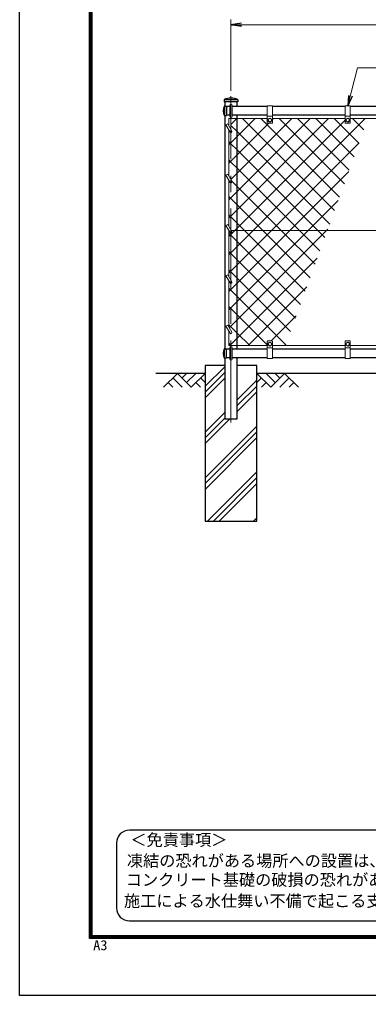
# Model space of a CAD drawing. Units: millimetres, scale not verified. Extents: x -4200 to 4200, y -2970 to 2970.
# Drawn here: x -4200 to -2855, y -2970 to 795 of the extents above; entities that cross this region are included whole.
import ezdxf
from ezdxf.enums import TextEntityAlignment as Align

# ---------------------------------------------------------------- set-up
doc = ezdxf.new("R2010")
doc.units = ezdxf.units.MM
doc.header["$LTSCALE"] = 10
doc.linetypes.add('USER1', pattern=[50.8, 31.75, -6.35, 6.35, -6.35])
for name, color, linetype, lineweight in [('0-0_D-STR1', 1, 'Continuous', 25), ('0-1_D-DCR-HCH', 7, 'Continuous', 13), ('0-2_D-STR3', 3, 'Continuous', 13), ('0-3_D-STR2', 7, 'Continuous', 13), ('0-4_D-BMK', 2, 'USER1', 13), ('0-5_D-STR-DIM', 7, 'Continuous', 13), ('0-8_D-STR4', 7, 'Continuous', 25), ('0-9_D-BGD', 7, 'Continuous', 25), ('0-A_D-STR-TXT', 7, 'Continuous', 13), ('0-B_D-TTL-TXT', 7, 'Continuous', 25), ('0-C_D-TTL', 7, 'Continuous', 25)]:
    doc.layers.add(name, color=color, linetype=linetype, lineweight=lineweight)
doc.layers.add('0-6_0', color=7, linetype='Continuous')
doc.styles.add('ＭＳ ゴシック', font='')
doc.styles.get('ＭＳ ゴシック').set_extended_font_data('MS Gothic')

# ---------------------------------------------------------------- blocks, each defined once
blk = doc.blocks.new('_Open')
at = {"layer": '0-6_0'}
blk.add_line((-10, 1.667), (0, 0), dxfattribs=at)
blk.add_lwpolyline([(-10, -1.667), (0, 0), (-10, 0)], dxfattribs=at)

msp = doc.modelspace()

# ---------------------------------------------------------------- linework, layer by layer
at = {"layer": '0-0_D-STR1'}
for p, q in [((-3410.75, 485.56), (-3410.75, 477.23)), ((-3358.55, 485.23), (-3410.75, 485.23)), ((-3358.55, 477.23), (-3410.75, 477.23)), ((-3409.99, 460.73), (-3401.65, 460.73)), ((-3409.65, 460.73), (-3409.65, 425.73)), ((-3408.95, 477.23), (-3408.95, 460.73)), ((-3401.65, 460.73), (-3401.65, 425.73)), ((-3388.65, 460.23), (-3401.65, 460.23)), ((-3244.65, 460.23), (-3380.65, 460.23)), ((-3360.35, 460.23), (-3360.35, 477.23)), ((-3358.55, 485.56), (-3358.55, 477.23)), ((-2944.65, 460.23), (-3224.65, 460.23)), ((-2644.65, 460.23), (-2924.65, 460.23)), ((-3409.99, 425.73), (-3401.65, 425.73)), ((-3408.95, 425.73), (-3408.95, -475.27)), ((-3388.65, 426.23), (-3401.65, 426.23)), ((-3244.65, 426.23), (-3380.65, 426.23)), ((-3360.35, -475.77), (-3360.35, 426.23)), ((-2944.65, 426.23), (-3224.65, 426.23)), ((-2644.65, 426.23), (-2924.65, 426.23)), ((-3409.99, -475.27), (-3401.65, -475.27)), ((-3409.65, -510.27), (-3409.65, -475.27)), ((-3401.65, -510.27), (-3401.65, -475.27)), ((-3388.65, -475.77), (-3401.65, -475.77)), ((-3244.65, -475.77), (-3380.65, -475.77)), ((-2944.65, -475.77), (-3224.65, -475.77)), ((-2644.65, -475.77), (-2924.65, -475.77)), ((-3409.99, -510.27), (-3401.65, -510.27)), ((-3388.65, -509.77), (-3401.65, -509.77)), ((-3244.65, -509.77), (-3380.65, -509.77)), ((-2944.65, -509.77), (-3224.65, -509.77)), ((-2644.65, -509.77), (-2924.65, -509.77))]:
    msp.add_line(p, q, dxfattribs=at)
msp.add_lwpolyline([(-3408.95, -510.27), (-3408.95, -744.77), (-3360.35, -744.77), (-3360.35, -509.77)], dxfattribs=at)
for centre, radius, start, end in [((-3384.65, 432.89), 59.34, 64.40505, 115.59495), ((-3379.43, 443.23), 35.72, 151.52136, 208.47864), ((-3409.99, 459.73), 1, 90, 147.70173), ((-3409.75, 485.56), 1, 122.29827, 180), ((-3359.55, 485.56), 1, 0, 57.70173), ((-3409.99, 426.73), 1, 212.29827, 270), ((-3379.43, -492.77), 35.72, 151.52136, 208.47864), ((-3409.99, -476.27), 1, 90, 147.70173), ((-3409.99, -509.27), 1, 212.29827, 270)]:
    msp.add_arc(centre, radius, start, end, dxfattribs=at)
at = {"layer": '0-1_D-DCR-HCH'}
for p, q in [((-3484.65, -619.56), (-3408.95, -543.86)), ((-3591.08, -569.77), (-3644.29, -622.99)), ((-3608.82, -587.51), (-3573.18, -622.99)), ((-3591.08, -569.77), (-3537.87, -622.99)), ((-3573.34, -587.51), (-3555.6, -569.77)), ((-3555.6, -605.25), (-3520.13, -569.77)), ((-3537.87, -622.99), (-3484.65, -569.77)), ((-3502.39, -587.51), (-3484.65, -605.17)), ((-3484.65, -641.66), (-3408.95, -565.96)), ((-3484.65, -663.76), (-3408.95, -588.06)), ((-3360.35, -672.04), (-3284.65, -596.34)), ((-3231.44, -622.99), (-3284.65, -569.77)), ((-3266.92, -587.51), (-3284.65, -605.17)), ((-3213.7, -605.25), (-3249.18, -569.77)), ((-3178.23, -569.77), (-3231.44, -622.99)), ((-3195.87, -587.6), (-3213.7, -569.77)), ((-3160.49, -587.51), (-3196.13, -622.99)), ((-3178.23, -569.77), (-3125.02, -622.99)), ((-3626.55, -605.25), (-3608.73, -622.99)), ((-3520.13, -605.25), (-3502.31, -622.99)), ((-3360.35, -694.14), (-3284.65, -618.44)), ((-3249.18, -605.25), (-3267, -622.99)), ((-3142.76, -605.25), (-3160.57, -622.99)), ((-3360.35, -716.23), (-3284.65, -640.53)), ((-3484.65, -796.34), (-3408.95, -720.64)), ((-3484.65, -818.44), (-3408.95, -742.74)), ((-3484.65, -840.53), (-3388.89, -744.77)), ((-3484.65, -973.12), (-3284.65, -773.12)), ((-3484.65, -995.21), (-3284.65, -795.21)), ((-3484.65, -1017.31), (-3284.65, -817.31)), ((-3474.53, -1139.77), (-3284.65, -949.89)), ((-3452.44, -1139.77), (-3284.65, -971.99)), ((-3430.34, -1139.77), (-3284.65, -994.09)), ((-3297.76, -1139.77), (-3284.65, -1126.67))]:
    msp.add_line(p, q, dxfattribs=at)
at = {"layer": '0-2_D-STR3'}
for p, q in [((-3388.65, 421.23), (-3388.65, 465.23)), ((-3380.65, 421.23), (-3380.65, 465.23)), ((-3244.65, 462.23), (-3244.65, 397.23)), ((-3224.65, 462.23), (-3244.65, 462.23)), ((-3224.65, 462.23), (-3224.65, 397.23)), ((-2944.65, 462.23), (-2944.65, 397.23)), ((-2924.65, 462.23), (-2944.65, 462.23)), ((-2924.65, 462.23), (-2924.65, 397.23)), ((-3224.65, 422.23), (-3244.65, 422.23)), ((-3241.15, 410.97), (-3234.65, 414.73)), ((-3234.65, 414.73), (-3228.15, 410.97)), ((-2924.65, 422.23), (-2944.65, 422.23)), ((-2941.15, 410.97), (-2934.65, 414.73)), ((-2934.65, 414.73), (-2928.15, 410.97)), ((-3404.05, 388.82), (-3397.12, 392.82)), ((-3404.05, 388.82), (-3388.12, 361.23)), ((-3397.12, 392.82), (-3381.19, 365.23)), ((-3392.65, 385.08), (-3392.65, 413.23)), ((-3392.65, 413.23), (-3244.65, 413.23)), ((-3226.65, 395.23), (-3242.65, 395.23)), ((-3241.15, 410.97), (-3241.15, 403.48)), ((-3228.15, 410.97), (-3228.15, 403.48)), ((-3224.65, 413.23), (-2944.65, 413.23)), ((-2926.65, 395.23), (-2942.65, 395.23)), ((-2941.15, 410.97), (-2941.15, 403.48)), ((-2928.15, 410.97), (-2928.15, 403.48)), ((-2924.65, 413.23), (-2644.65, 413.23)), ((-3392.65, 191.08), (-3392.65, 369.08)), ((-3404.05, 194.82), (-3397.12, 198.82)), ((-3404.05, 194.82), (-3388.12, 167.23)), ((-3397.12, 198.82), (-3381.19, 171.23)), ((-3392.65, -2.92), (-3392.65, 175.08)), ((-3404.05, 0.82), (-3397.12, 4.82)), ((-3404.05, 0.82), (-3388.12, -26.77)), ((-3397.12, 4.82), (-3381.19, -22.77)), ((-3392.65, -196.92), (-3392.65, -18.92)), ((-1592.74, -18.77), (-3383.5, -18.77)), ((-3404.05, -193.18), (-3397.12, -189.18)), ((-3404.05, -193.18), (-3388.12, -220.77)), ((-3397.12, -189.18), (-3381.19, -216.77)), ((-3392.65, -390.92), (-3392.65, -212.92)), ((-3404.05, -387.18), (-3397.12, -383.18)), ((-3404.05, -387.18), (-3388.12, -414.77)), ((-3397.12, -383.18), (-3381.19, -410.77)), ((-3392.65, -462.77), (-3392.65, -406.92)), ((-3244.65, -511.77), (-3244.65, -446.77)), ((-3226.65, -444.77), (-3242.65, -444.77)), ((-3224.65, -511.77), (-3224.65, -446.77)), ((-2944.65, -511.77), (-2944.65, -446.77)), ((-2926.65, -444.77), (-2942.65, -444.77)), ((-2924.65, -511.77), (-2924.65, -446.77)), ((-3392.65, -462.77), (-3244.65, -462.77)), ((-3388.65, -514.77), (-3388.65, -470.77)), ((-3380.65, -514.77), (-3380.65, -470.77)), ((-3224.65, -471.77), (-3244.65, -471.77)), ((-3241.15, -460.52), (-3241.15, -453.03)), ((-3241.15, -460.52), (-3234.65, -464.27)), ((-3234.65, -464.27), (-3228.15, -460.52)), ((-3228.15, -460.52), (-3228.15, -453.03)), ((-3224.65, -462.77), (-2944.65, -462.77)), ((-2924.65, -471.77), (-2944.65, -471.77)), ((-2941.15, -460.52), (-2941.15, -453.03)), ((-2941.15, -460.52), (-2934.65, -464.27)), ((-2934.65, -464.27), (-2928.15, -460.52)), ((-2928.15, -460.52), (-2928.15, -453.03)), ((-2924.65, -462.77), (-2644.65, -462.77)), ((-3224.65, -511.77), (-3244.65, -511.77)), ((-2924.65, -511.77), (-2944.65, -511.77))]:
    msp.add_line(p, q, dxfattribs=at)
for points in [[(-3241.15, 403.48), (-3234.65, 399.73), (-3228.15, 403.48)], [(-2941.15, 403.48), (-2934.65, 399.73), (-2928.15, 403.48)], [(-3241.15, -453.03), (-3234.65, -449.27), (-3228.15, -453.03)], [(-2941.15, -453.03), (-2934.65, -449.27), (-2928.15, -453.03)]]:
    msp.add_lwpolyline(points, dxfattribs=at)
for centre in [(-3234.65, 407.23), (-2934.65, 407.23), (-3234.65, -456.77), (-2934.65, -456.77)]:
    msp.add_circle(centre, 6.49, dxfattribs=at)
for centre, radius, start, end in [((-3384.65, 465.23), 4, 0, 180), ((-3384.65, 421.23), 4, 180, 0), ((-3242.65, 397.23), 2, 180, 270), ((-3226.65, 397.23), 2, 270, 0), ((-2942.65, 397.23), 2, 180, 270), ((-2926.65, 397.23), 2, 270, 0), ((-3384.65, 363.23), 4, 210, 30), ((-3384.65, 169.23), 4, 210, 30), ((-3384.65, -24.77), 4, 210, 30), ((-3384.65, -218.77), 4, 210, 30), ((-3384.65, -412.77), 4, 210, 30), ((-3242.65, -446.77), 2, 90, 180), ((-3226.65, -446.77), 2, 0, 90), ((-2942.65, -446.77), 2, 90, 180), ((-2926.65, -446.77), 2, 0, 90), ((-3384.65, -470.77), 4, 0, 180), ((-3384.65, -514.77), 4, 180, 0)]:
    msp.add_arc(centre, radius, start, end, dxfattribs=at)
at = {"layer": '0-3_D-STR2'}
for p, q in [((-3384.65, 390.84), (-3362.26, 413.23)), ((-3360.35, 132.29), (-3079.42, 413.23)), ((-3360.35, 61.58), (-3008.71, 413.23)), ((-2985.16, 58.34), (-3340.04, 413.23)), ((-2966.29, 110.19), (-3269.33, 413.23)), ((-3224.65, 409.42), (-3220.84, 413.23)), ((-2947.42, 162.03), (-3198.62, 413.23)), ((-2928.55, 213.87), (-3127.91, 413.23)), ((-2909.68, 265.71), (-3057.2, 413.23)), ((-2890.81, 317.55), (-2986.49, 413.23)), ((-2871.94, 369.39), (-2915.77, 413.23)), ((-3384.65, 316.42), (-3392.65, 324.42)), ((-3360.35, 292.12), (-3384.65, 316.42)), ((-3049.46, -18.77), (-3360.35, 292.12)), ((-3384.65, 245.71), (-3392.65, 253.71)), ((-3360.35, 221.41), (-3384.65, 245.71)), ((-3120.17, -18.77), (-3360.35, 221.41)), ((-3157.87, -18.77), (-2930.45, 208.64)), ((-3392.65, 170.7), (-3391.05, 172.31)), ((-3384.65, 107.99), (-3360.35, 132.29)), ((-3384.65, 104.29), (-3392.65, 112.29)), ((-3392.65, 99.99), (-3384.65, 107.99)), ((-3360.35, 79.99), (-3384.65, 104.29)), ((-3261.59, -18.77), (-3360.35, 79.99)), ((-3087.16, -18.77), (-2970.92, 97.47)), ((-3384.65, 33.58), (-3392.65, 41.58)), ((-3384.65, 37.28), (-3360.35, 61.58)), ((-3392.65, 29.28), (-3384.65, 37.28)), ((-3360.35, 9.28), (-3384.65, 33.58)), ((-3332.3, -18.77), (-3360.35, 9.28)), ((-3384.65, -37.13), (-3392.65, -29.13)), ((-3360.35, -61.43), (-3384.65, -37.13)), ((-3360.35, -221.26), (-3157.87, -18.77)), ((-3360.35, -291.97), (-3087.16, -18.77)), ((-3098.37, -252.71), (-3332.3, -18.77)), ((-3079.5, -200.87), (-3261.59, -18.77)), ((-3041.76, -97.18), (-3120.17, -18.77)), ((-3022.89, -45.34), (-3049.46, -18.77)), ((-3117.24, -304.55), (-3360.35, -61.43)), ((-3384.65, -107.84), (-3392.65, -99.84)), ((-3360.35, -132.14), (-3384.65, -107.84)), ((-3136.11, -356.39), (-3360.35, -132.14)), ((-3384.65, -178.55), (-3392.65, -170.55)), ((-3360.35, -202.85), (-3384.65, -178.55)), ((-3384.65, -245.56), (-3360.35, -221.26)), ((-3154.98, -408.23), (-3360.35, -202.85)), ((-3392.65, -253.56), (-3384.65, -245.56)), ((-3319.03, -462.77), (-3092.31, -236.06)), ((-3384.65, -316.27), (-3360.35, -291.97)), ((-3392.65, -324.27), (-3384.65, -316.27)), ((-3230.31, -444.77), (-3132.77, -347.23)), ((-3248.31, -462.77), (-3244.65, -459.11)), ((-3177.6, -462.77), (-3173.24, -458.41))]:
    msp.add_line(p, q, dxfattribs=at)
for points in [[(-3392.65, 312.13), (-3384.65, 320.13), (-3360.35, 344.43), (-3291.55, 413.23)], [(-3392.65, -112.14), (-3384.65, -104.14), (-3360.35, -79.84), (-3299.29, -18.77), (-2867.29, 413.23)], [(-3392.65, -41.43), (-3384.65, -33.43), (-3370, -18.77), (-3360.35, -9.13), (-2944.65, 406.57)], [(-3392.65, 241.42), (-3384.65, 249.42), (-3360.35, 273.72), (-3238.84, 395.23)], [(-3385.2, 178.16), (-3384.65, 178.7), (-3360.35, 203), (-3150.13, 413.23)], [(-3004.02, 6.5), (-3360.35, 362.83), (-3384.65, 387.13)], [(-3392.65, -182.85), (-3384.65, -174.85), (-3360.35, -150.55), (-3228.58, -18.77), (-2889.99, 319.82)], [(-3060.63, -149.02), (-3190.88, -18.77), (-3360.35, 150.7), (-3381.61, 171.96)], [(-3391.17, -393.49), (-3384.65, -386.98), (-3360.35, -362.68), (-3016.45, -18.77), (-3011.38, -13.71)], [(-3389.74, -462.77), (-3384.65, -457.69), (-3360.35, -433.39), (-3051.84, -124.88)], [(-3173.84, -460.07), (-3360.35, -273.57), (-3384.65, -249.27), (-3392.65, -241.27)], [(-3244.65, -459.98), (-3360.35, -344.28), (-3384.65, -319.98), (-3392.65, -311.98)], [(-3312.57, -462.77), (-3360.35, -414.99), (-3384.65, -390.69), (-3392.65, -382.69)], [(-3383.28, -462.77), (-3384.65, -461.4), (-3392.65, -453.4)]]:
    msp.add_lwpolyline(points, dxfattribs=at)
at = {"layer": '0-4_D-BMK'}
msp.add_line((-3384.65, -759.77), (-3384.65, 500.23), dxfattribs=at)
at = {"layer": '0-5_D-STR-DIM'}
for p, q in [((-3384.65, 520.23), (-3384.65, 795.23)), ((-3344.65, 775.23), (-1624.65, 775.23))]:
    msp.add_line(p, q, dxfattribs=at)
at = {"layer": '0-8_D-STR4'}
for p, q in [((-3408.95, -539.77), (-3484.65, -539.77)), ((-3284.65, -539.77), (-3360.35, -539.77))]:
    msp.add_line(p, q, dxfattribs=at)
msp.add_lwpolyline([(-3484.65, -539.77), (-3484.65, -1139.77), (-3284.65, -1139.77), (-3284.65, -539.77)], dxfattribs=at)
at = {"layer": '0-9_D-BGD'}
for p, q in [((-3484.65, -569.77), (-3674.65, -569.77)), ((-1684.65, -569.77), (-3284.65, -569.77))]:
    msp.add_line(p, q, dxfattribs=at)
at = {"layer": '0-A_D-STR-TXT'}
msp.add_lwpolyline([(-2594.22, 608.48), (-2896.67, 608.48), (-2934.15, 464.16)], dxfattribs=at)
at = {"layer": '0-B_D-TTL-TXT', "color": 2}
for p, q in [((-1330.52, -2331.89), (-3776.07, -2331.89)), ((-3826.07, -2381.89), (-3826.07, -2631.89)), ((-3776.07, -2681.89), (-1330.52, -2681.89))]:
    msp.add_line(p, q, dxfattribs=at)
for centre, start, end in [((-3776.07, -2381.89), 90, 180), ((-3776.07, -2631.89), 180, 270)]:
    msp.add_arc(centre, 50, start, end, dxfattribs=at)
at = {"layer": '0-C_D-TTL', "color": 2}
msp.add_lwpolyline([(-4199.68, 2970.23), (4200.32, 2970.23), (4200.32, -2969.77), (-4199.68, -2969.77)], close=True, dxfattribs=at)
at = {"layer": '0-C_D-TTL'}
for points in [[(-3929.68, 2750.23), (3930.32, 2750.23), (3930.32, -2749.77), (-3929.68, -2749.77)], [(-3927.18, 2747.73), (3927.82, 2747.73), (3927.82, -2747.27), (-3927.18, -2747.27)], [(-3924.68, 2745.23), (3925.32, 2745.23), (3925.32, -2744.77), (-3924.68, -2744.77)], [(-3922.18, 2742.73), (3922.82, 2742.73), (3922.82, -2742.27), (-3922.18, -2742.27)], [(-3919.68, 2740.23), (3920.32, 2740.23), (3920.32, -2739.77), (-3919.68, -2739.77)]]:
    msp.add_lwpolyline(points, close=True, dxfattribs=at)

# ---------------------------------------------------------------- block references
at = {"layer": '0-5_D-STR-DIM', "xscale": 4, "yscale": 4, "rotation": 180}
msp.add_blockref('_Open', (-3384.65, 775.23), dxfattribs=at)
at = {"layer": '0-A_D-STR-TXT', "xscale": 4, "yscale": 4, "rotation": 255.43959}
msp.add_blockref('_Open', (-2934.65, 462.23), dxfattribs=at)

# ---------------------------------------------------------------- texts
at = {"layer": '0-B_D-TTL-TXT', "style": 'ＭＳ ゴシック'}
for s, p in [('＜免責事項＞ \u3000\u3000', (-3772.36, -2406.07)), ('凍結の恐れがある場所への設置は、内部に溜まった雨水等の凍結融解により支柱の破損や', (-3785.89, -2486.56)), ('コンクリート基礎の破損の恐れがありますので施工時、水仕舞いを行ってください。', (-3790, -2559.99)), ('施工による水仕舞い不備で起こる支柱・基礎の破損について当社は責任を負いかねます。 ', (-3796.99, -2641.48))]:
    msp.add_text(s, height=45.67, dxfattribs=at).set_placement(p, align=Align.BOTTOM_LEFT)
at = {"layer": '0-C_D-TTL', "style": 'ＭＳ ゴシック', "width": 1.05}
msp.add_text('A3', height=38.49, dxfattribs=at).set_placement((-3915.77, -2806.58), align=Align.BOTTOM_LEFT)

doc.saveas('drawing.dxf')
